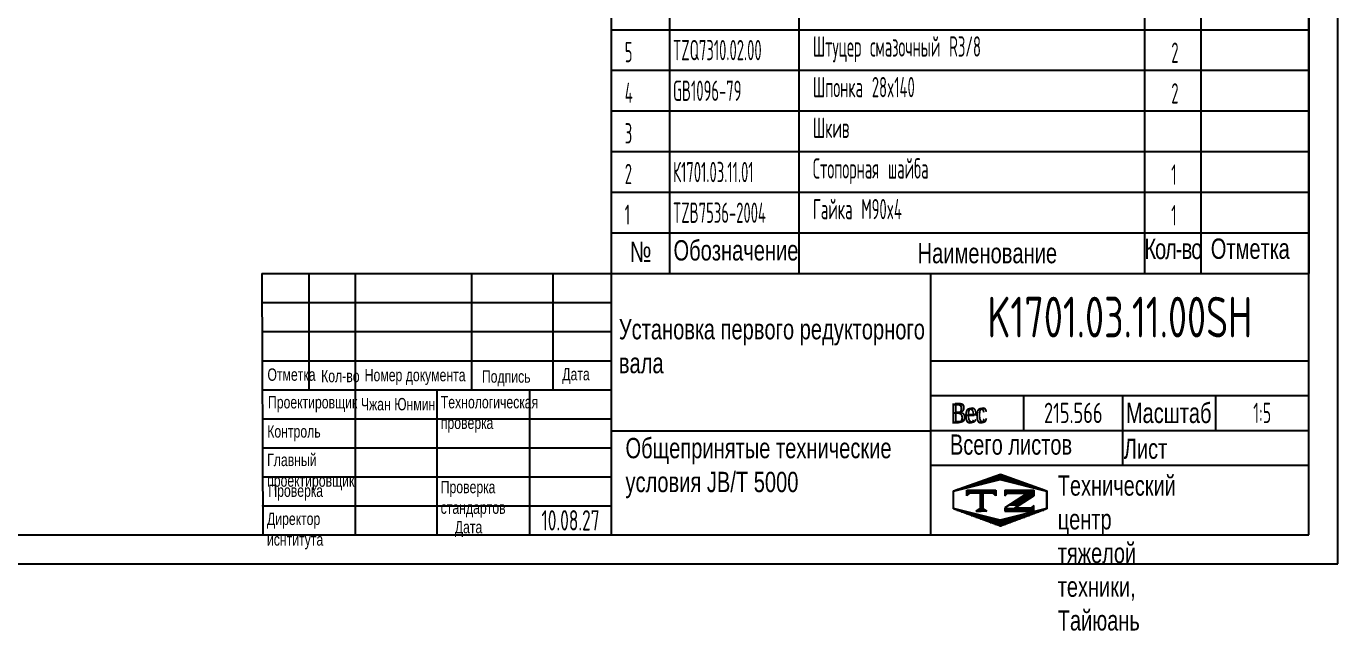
# Model space of a CAD drawing. Header units: millimetres. Extents: x 0 to 2100, y -58 to 1485.
# Drawn here: x 972 to 2100, y -58 to 463 of the extents above; entities that cross this region are included whole.
import ezdxf
from ezdxf.enums import TextEntityAlignment as Align

# ---------------------------------------------------------------- set-up
doc = ezdxf.new("R2010")
doc.units = ezdxf.units.MM
doc.header["$LTSCALE"] = 50
doc.linetypes.add('G', pattern=[2, 1.25, -0.25, 0.25, -0.25])
for name, color, linetype in [('01', 7, 'Continuous'), ('02', 1, 'Continuous'), ('05', 4, 'G'), ('11', 3, 'Continuous'), ('THICK', 7, 'Continuous')]:
    doc.layers.add(name, color=color, linetype=linetype)
doc.styles.add('HZLIB', font='TXT.shx', dxfattribs={"width": 0.5, "height": 17.5})
doc.styles.get("Standard").update_dxf_attribs({"font": 'isocp', "width": 0.707, "bigfont": 'intecad.shx'})

# ---------------------------------------------------------------- blocks, each defined once
blk = doc.blocks.new('*U67')
at = {"layer": '01'}
for points in [[(415, 5), (415, 292)], [(25, 5), (415, 5)]]:
    blk.add_lwpolyline(points, dxfattribs=at)
at = {"layer": '02'}
for points in [[(420, 0), (420, 297)], [(0, 0), (420, 0)]]:
    blk.add_lwpolyline(points, dxfattribs=at)
blk = doc.blocks.new('*X103')
at = {"color": 0}
for p, q in [((127.06, 7.8), (132.06, 7.8)), ((127.06, 7.5), (132.06, 7.5)), ((127.06, 7.2), (127.32, 7.2)), ((130.16, 6.9), (131.98, 6.9)), ((130.62, 7.2), (132.06, 7.2)), ((127.84, 5.4), (129.64, 5.4)), ((128.3, 5.7), (130.1, 5.7)), ((128.77, 6), (130.57, 6)), ((129.23, 6.3), (131.04, 6.3)), ((129.7, 6.6), (131.51, 6.6))]:
    blk.add_line(p, q, dxfattribs=at)
blk = doc.blocks.new('*X104')
at = {"color": 0}
for p, q in [((127.06, 4.8), (132.06, 4.8)), ((131.84, 5.1), (132.06, 5.1)), ((127.06, 4.5), (132.06, 4.5))]:
    blk.add_line(p, q, dxfattribs=at)
blk = doc.blocks.new('*X102')
at = {"color": 0}
for p, q in [((122.82, 4.8), (123.24, 4.8)), ((122.34, 4.5), (123.72, 4.5))]:
    blk.add_line(p, q, dxfattribs=at)
blk = doc.blocks.new('*X101')
at = {"color": 0}
for p, q in [((120.53, 7.8), (125.53, 7.8)), ((120.53, 7.5), (125.53, 7.5)), ((120.53, 7.2), (120.79, 7.2)), ((125.27, 7.2), (125.53, 7.2))]:
    blk.add_line(p, q, dxfattribs=at)
blk = doc.blocks.new('*X100')
at = {"color": 0}
for p, q in [((122.38, 9.3), (124.32, 9.3)), ((123.24, 9.6), (125.52, 9.6)), ((124.1, 9.9), (128.52, 9.9)), ((124.97, 10.2), (127.67, 10.2)), ((125.83, 10.5), (126.82, 10.5)), ((127.02, 9.6), (129.37, 9.6)), ((128.22, 9.3), (130.22, 9.3)), ((118.22, 7.8), (118.32, 7.8)), ((118.22, 7.5), (118.27, 7.5)), ((118.22, 7.2), (118.27, 7.2)), ((118.22, 6.9), (118.27, 6.9)), ((118.94, 8.1), (119.52, 8.1)), ((119.8, 8.4), (120.72, 8.4)), ((120.66, 8.7), (121.92, 8.7)), ((121.52, 9), (123.12, 9)), ((129.42, 9), (131.07, 9)), ((130.62, 8.7), (131.92, 8.7)), ((131.82, 8.4), (132.77, 8.4)), ((133.02, 8.1), (133.62, 8.1)), ((134.22, 7.8), (134.32, 7.8)), ((134.27, 7.5), (134.32, 7.5)), ((134.27, 7.2), (134.32, 7.2)), ((134.27, 6.9), (134.32, 6.9)), ((118.22, 6.6), (118.27, 6.6)), ((118.22, 6.3), (118.27, 6.3)), ((118.22, 6), (118.27, 6)), ((118.22, 5.7), (118.27, 5.7)), ((118.22, 5.4), (118.27, 5.4)), ((118.22, 5.1), (118.27, 5.1)), ((118.22, 4.8), (118.27, 4.8)), ((134.27, 6.6), (134.32, 6.6)), ((134.27, 6.3), (134.32, 6.3)), ((134.27, 6), (134.32, 6)), ((134.27, 5.7), (134.32, 5.7)), ((134.27, 5.4), (134.32, 5.4)), ((134.27, 5.1), (134.32, 5.1)), ((134.27, 4.8), (134.32, 4.8)), ((118.79, 4.5), (119.42, 4.5)), ((119.61, 4.2), (120.62, 4.2)), ((120.43, 3.9), (121.82, 3.9)), ((121.26, 3.6), (123.02, 3.6)), ((122.08, 3.3), (124.22, 3.3)), ((122.91, 3), (125.42, 3)), ((123.73, 2.7), (128.89, 2.7)), ((124.55, 2.4), (128.07, 2.4)), ((127.12, 3), (129.7, 3)), ((128.32, 3.3), (130.51, 3.3)), ((129.52, 3.6), (131.32, 3.6)), ((130.72, 3.9), (132.14, 3.9)), ((131.92, 4.2), (132.95, 4.2)), ((133.12, 4.5), (133.76, 4.5)), ((125.38, 2.1), (127.26, 2.1)), ((126.2, 1.8), (126.45, 1.8))]:
    blk.add_line(p, q, dxfattribs=at)

msp = doc.modelspace()

# ---------------------------------------------------------------- linework, layer by layer
for p, q in [((1475, 1334.9547), (1475, 249.9549)), ((1525, 1334.9547), (1525, 249.9549)), ((1636.3751, 1334.9547), (1636.3751, 249.9549)), ((1933.7437, 1334.9547), (1933.7437, 249.9549)), ((1982.1642, 1334.9547), (1982.1642, 249.9549)), ((2075, 1334.9547), (2075, 249.9549)), ((1475, 459.9548), (2075, 459.9548)), ((1475, 424.9548), (2075, 424.9548)), ((1475, 389.9548), (2075, 389.9548)), ((1475, 354.9548), (2075, 354.9548)), ((1475, 319.9549), (2075, 319.9549)), ((1475, 284.9549), (2075, 284.9549)), ((1475, 249.9549), (2075, 249.9549))]:
    msp.add_line(p, q)
at = {"layer": 'THICK'}
for p, q in [((1174.4982, 249.9549), (1175.1806, 25)), ((1174.4982, 249.9549), (2075, 249.9549)), ((1215.1596, 249.8464), (1215.1596, 249.9549)), ((1215.1725, 149.9749), (1215.1725, 249.9549)), ((1255.1645, 25), (1255.1645, 249.9549)), ((1355.1445, 149.9749), (1355.1445, 249.9549)), ((1425.1304, 149.9749), (1425.1304, 249.9549)), ((1475.1204, 25), (1475.1204, 249.9549)), ((1750.0652, 25), (1750.0652, 249.9549)), ((2075, 25), (2075, 249.9549)), ((1175.1806, 174.9699), (1475.1204, 174.9699)), ((1750.0652, 174.9699), (2075, 174.9699)), ((1175.1806, 149.9749), (1475.1204, 149.9749)), ((1325.1505, 25), (1325.1505, 149.9749)), ((1405.1344, 25), (1405.1344, 149.9749)), ((1750.0652, 144.9759), (2075, 144.9759)), ((1830.0492, 114.9819), (1830.0492, 144.9759)), ((1915.0321, 84.988), (1915.0321, 144.9759)), ((1995.0161, 114.9819), (1995.0161, 144.9759)), ((1475.1204, 114.5486), (1750.0652, 114.5486)), ((1750.0652, 114.9819), (2075, 114.9819)), ((1750.0652, 84.988), (2075, 84.988)), ((1175.1806, 25), (2075, 25))]:
    msp.add_line(p, q, dxfattribs=at)
at = {"layer": 'THICK', "color": 3}
for p, q in [((1175.1806, 224.9599), (1475.1204, 224.9599)), ((1175.1806, 199.9649), (1475.1204, 199.9649)), ((1175.1806, 124.9799), (1475.1204, 124.9799)), ((1175.1806, 99.985), (1475.1204, 99.985)), ((1175.1806, 74.99), (1475.1204, 74.99)), ((1769.3217, 63.0228), (1809.8388, 77.1349)), ((1769.5848, 62.705), (1809.5768, 72.703)), ((1809.5768, 72.703), (1849.5688, 62.705)), ((1809.8388, 77.1349), (1849.8297, 63.0228)), ((1769.3217, 47.3071), (1769.3217, 63.0228)), ((1769.5848, 47.708), (1769.5848, 62.705)), ((1780.8775, 58.4899), (1780.8775, 63.4889)), ((1780.8775, 63.4889), (1805.8725, 63.4889)), ((1783.377, 60.9894), (1780.8775, 58.4899)), ((1803.373, 60.9894), (1783.377, 60.9894)), ((1792.2811, 61.0132), (1792.2811, 47.3021)), ((1793.3746, 61.0132), (1793.3746, 47.3021)), ((1794.6243, 61.0132), (1794.6243, 47.3021)), ((1805.8725, 58.4899), (1803.373, 60.9894)), ((1805.8725, 63.4889), (1805.8725, 58.4899)), ((1813.5263, 63.4889), (1813.5263, 58.4899)), ((1813.5263, 63.4889), (1838.5213, 63.4889)), ((1813.5263, 58.4899), (1816.0258, 60.9894)), ((1833.2093, 60.9894), (1813.5263, 48.2542)), ((1816.0258, 60.9894), (1833.2093, 60.9894)), ((1838.5206, 58.5376), (1825.7153, 50.3422)), ((1838.5213, 63.4889), (1838.5213, 58.4899)), ((1849.5688, 62.705), (1849.5688, 47.708)), ((1849.8297, 63.0228), (1849.8297, 47.3071)), ((1175.1806, 49.995), (1475.1204, 49.995)), ((1809.8388, 32.5536), (1769.3217, 47.3071)), ((1809.5768, 37.71), (1769.5848, 47.708)), ((1793.3746, 48.4447), (1788.532, 45.3977)), ((1788.532, 45.3977), (1793.3746, 45.3977)), ((1793.3746, 48.4447), (1798.2173, 45.3977)), ((1798.2173, 45.3977), (1793.3746, 45.3977)), ((1849.5688, 47.708), (1809.5768, 37.71)), ((1849.8297, 47.3071), (1809.8388, 32.5536)), ((1813.5263, 48.2542), (1813.5263, 45.3977)), ((1813.5263, 45.3977), (1838.5206, 45.3977)), ((1825.7153, 50.3422), (1821.895, 47.8972)), ((1836.0211, 47.8972), (1821.895, 47.8972)), ((1838.5206, 50.3967), (1836.0211, 47.8972)), ((1838.5206, 45.3977), (1838.5206, 50.3967))]:
    msp.add_line(p, q, dxfattribs=at)
for p in [(1175.1806, 49.995), (1175.1806, 25)]:
    msp.add_point(p, dxfattribs=at)

# ---------------------------------------------------------------- block references
at = {"layer": '05', "xscale": 5, "yscale": 5, "zscale": 5}
msp.add_blockref('*U67', (0, 0), dxfattribs=at)
at = {"layer": 'THICK', "color": 3, "xscale": 4.998996844495991, "yscale": 4.998996844495764, "zscale": 4.998996844495709}
for name in ['*X100', '*X101', '*X103', '*X102', '*X104']:
    msp.add_blockref(name, (1178.3422, 23.7786), dxfattribs=at)

# ---------------------------------------------------------------- texts
at = {"style": 'HZLIB', "width": 0.5}
for s, p in [('Штуцер смазочный R3/8', (1648.5018, 436.7325)), ('5', (1486.6667, 431.9548)), ('TZQ7310.02.00', (1528.1162, 433.6277)), ('2', (1956.7964, 431.3956)), ('Шпонка 28x140', (1648.5018, 401.733)), ('4', (1486.6667, 396.9548)), ('GB1096-79', (1528.1162, 398.6282)), ('2', (1956.7964, 396.3961)), ('Шкив', (1648.5018, 366.7335)), ('3', (1486.6667, 361.9548)), ('2', (1486.6667, 326.9549)), ('К1701.03.11.01', (1528.1162, 328.6292)), ('Стопорная шайба', (1648.5018, 331.734)), ('1', (1956.7964, 326.3971)), ('1', (1486.6667, 291.9549)), ('TZB7536-2004', (1528.1162, 293.6297)), ('Гайка M90x4', (1648.5018, 296.7345)), ('1', (1956.7964, 291.3976))]:
    msp.add_text(s, height=17.5, dxfattribs=at).set_placement(p)
at = {"layer": '01', "attachment_point": 1}
for s, insert, char_height in [('{\\fArial|b0|i0|c204|p34;Отметка}', (1179.2628, 168.3099), 10.659127), ('{\\fArial|b0|i0|c204|p34;Кол-во}', (1225.4881, 167.0837), 10.659127), ('{\\fArial|b0|i0|c204|p34;Номер документа}', (1262.9312, 167.9039), 10.659127), ('{\\fArial|b0|i0|c204|p34;Подпись}', (1363.7548, 166.675), 10.659127), ('{\\fArial|b0|i0|c204|p34;Дата}', (1432.8882, 168.7186), 10.659127), ('{\\fArial|b0|i0|c204|p34;Проектировщик}', (1179.7318, 144.5005), 10.659127), ('{\\fArial|b0|i0|c204|p34;\\C3;Чжан Юнмин}', (1259.6603, 142.8629), 10.659127), ('{\\fArial|b0|i0|c204|p34;Технологическая\\Pпроверка}', (1328.4252, 144.5807), 10.659127), ('{\\fArial|b0|i0|c204|p34;Вес}', (1769.2667, 138.7687), 17.409907), ('{\\fArial|b0|i0|c204|p34;Контроль}', (1179.1196, 119.3933), 10.659127), ('{\\fArial|b0|i0|c204|p34;Главный\\Pпроектировщик}', (1179.0252, 94.8595), 10.659127), ('{\\fArial|b0|i0|c204|p34;Проверка}', (1180.0669, 68.3499), 10.659127), ('{\\fArial|b0|i0|c204|p34;Проверка\\Pстандартов}', (1328.3231, 71.5168), 10.659127), ('{\\fArial|b0|i0|c204|p34;Директор\\Pиснтитута}', (1178.8613, 44.1318), 10.659127), ('{\\fArial|b0|i0|c204|p34;Дата}', (1340.4336, 37.0073), 10.659127)]:
    msp.add_mtext(s, dxfattribs=dict(at, insert=insert, char_height=char_height))
at = {"layer": '01', "insert": (1859.115, 76.1527), "char_height": 17.409907, "width": 0.818146, "attachment_point": 1}
msp.add_mtext('{\\fArial|b0|i0|c204|p34;Технический центр\\Pтяжелой техники, Тайюань}', dxfattribs=at)
at = {"layer": '05', "attachment_point": 1}
for s, insert, char_height in [('{\\fArial|b0|i0|c204|p34;\\C0;№}', (1491.0325, 277.4649), 17.5), ('{\\fArial|b0|i0|c204|p34;\\C0;Обозначение}', (1528.5897, 278.7344), 17.5), ('{\\fArial|b0|i0|c204|p34;\\C0;Наименование}', (1738.5741, 276.3422), 17.5), ('{\\fArial|b0|i0|c204|p34;\\T0.9;\\C0;Кол-во}', (1933.7437, 279.9952), 17.5), ('{\\fArial|b0|i0|c204|p34;\\C3;Установка первого редукторного\\Pвала}', (1481.6007, 210.8421), 17.5), ('{\\fArial|b0|i0|c204|p34;\\C250;Вес}', (1767.1663, 138.2579), 17.416874), ('{\\fArial|b0|i0|c204|p34;\\C0;Масштаб}', (1917.7808, 138.6863), 17.416874), ('{\\fArial|b0|i0|c204|p34;\\C0;Общепринятые технические\\Pусловия \\fArial|b0|i0|c0|p34;JB/T 5000}', (1487.2984, 108.467), 17.5), ('{\\fArial|b0|i0|c204|p34;\\C0;Всего листов}', (1766.3905, 111.4613), 17.416874), ('{\\fArial|b0|i0|c204|p34;\\C0;Лист}', (1915.9309, 107.9244), 17.416874)]:
    msp.add_mtext(s, dxfattribs=dict(at, insert=insert, char_height=char_height))
at = {"layer": '05', "insert": (1990.7606, 280.1361), "char_height": 17.5, "width": 4.29426, "attachment_point": 1}
msp.add_mtext('{\\fArial|b0|i0|c204|p34;\\C0;Отметка}', dxfattribs=at)
at = {"layer": '11'}
for s, height, width, p, p2 in [('K1701.03.11.00SH', 35, 0.695664, (1798.6111, 195), (2026.3889, 195)), ('215.566', 17.5, 0.686023, (1847.291, 121.25), (1897.709, 121.25)), ('1:5', 17.5, 0.630783, (2027.3203, 121.25), (2042.6797, 121.25)), ('10.08.27', 17.5, 0.642055, (1415, 28.75), (1465, 28.75))]:
    msp.add_text(s, height=height, dxfattribs=dict(at, width=width)).set_placement(p, p2, align=Align.FIT)

doc.saveas('drawing.dxf')
